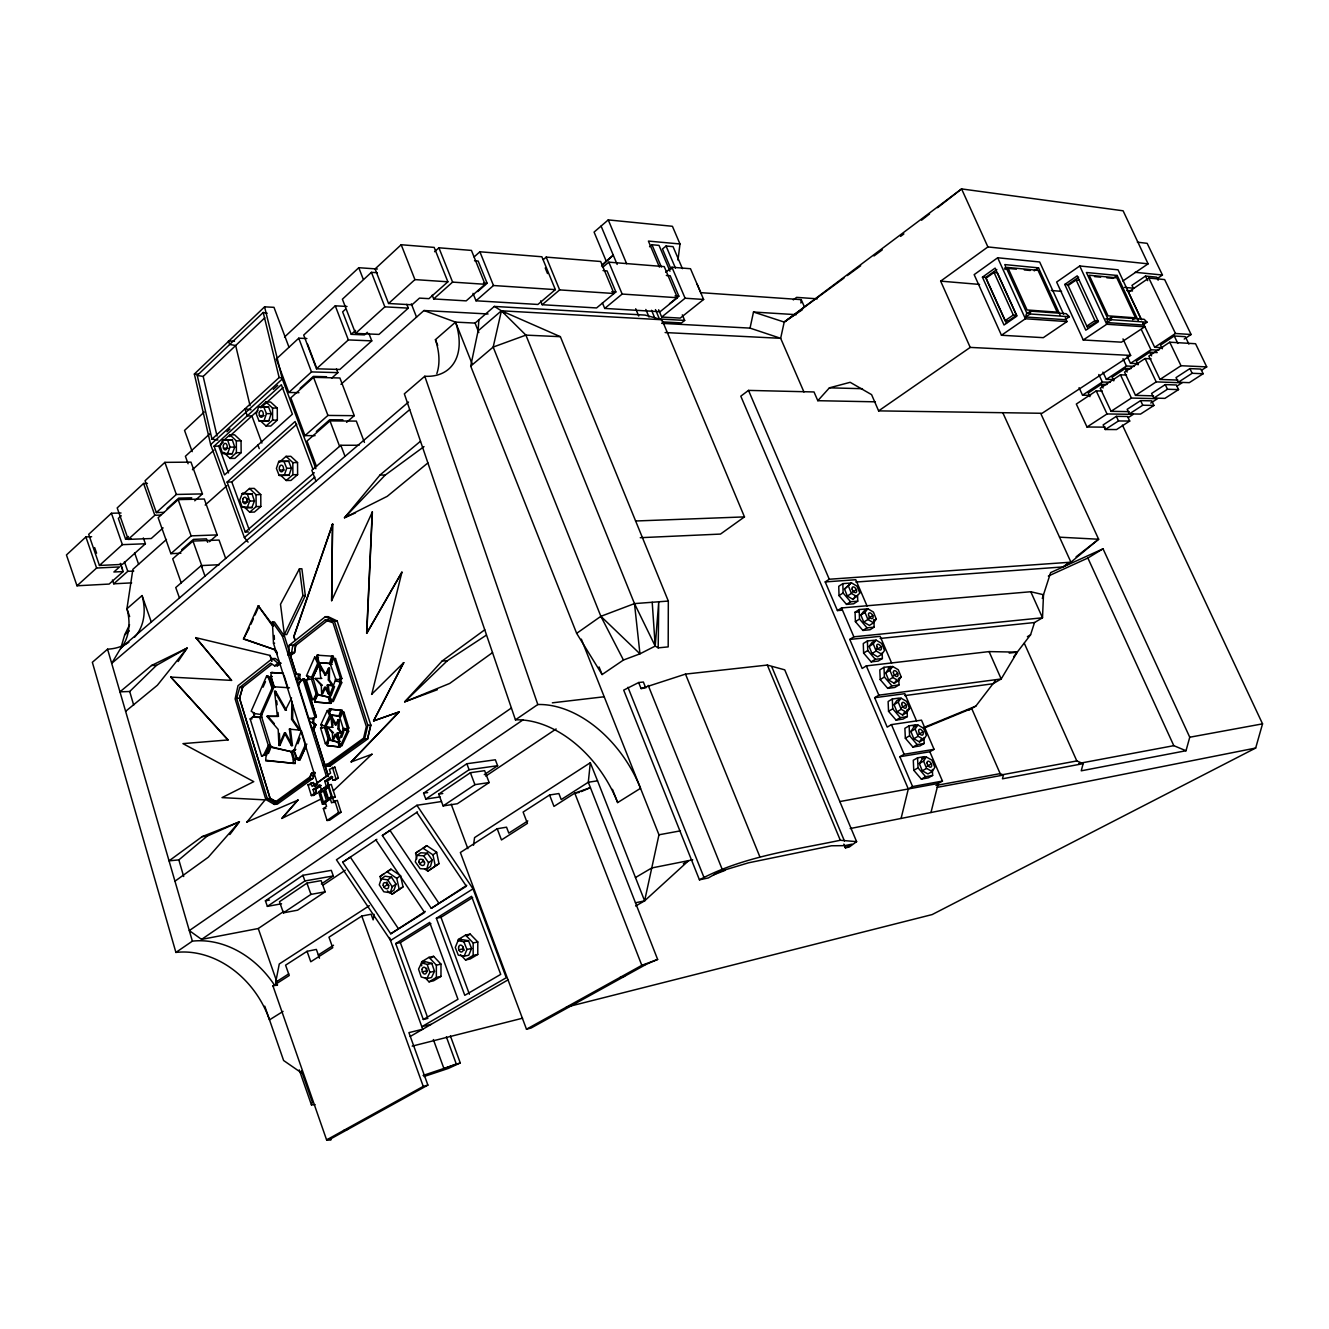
<?xml version="1.0" encoding="UTF-8"?>
<svg xmlns="http://www.w3.org/2000/svg" width="1329" height="1329" viewBox="0 0 1329 1329"><rect width="100%" height="100%" fill="white"/><g stroke="black" fill="none" stroke-linecap="round" stroke-linejoin="round"><path stroke-width="1.5" d="M425.33 977.928L429.001 981.832L433.619 980.785L440.979 976.4L440.979 964.123L433.603 956.315L428.985 957.329L421.658 961.781L421.658 965.851M460.532 954.72L465.549 959.987L473.157 955.451L473.174 942.959L465.582 935.068L458.023 939.669L461.113 939.005M465.549 959.987L470.167 958.973L477.776 954.438L477.792 941.962L470.2 934.088L465.582 935.068M658.187 647.854L658.752 601.771L655.214 646.077L639.963 653.835L623.451 660.031L602.103 674.551L576.653 633.352L470.699 366.123L478.091 330.855L501.415 310.803L560.373 336.686L668.321 601.057L668.188 646.891L658.187 647.854L655.214 646.077L634.481 603.599L525.902 335.124L501.415 310.803L494.338 306.434L475.068 323.097L455.548 322.116L423.968 310.521L340.955 384.314M332.433 685.747L328.363 679.966L328.496 668.254L329.526 668.221L329.393 679.933L333.479 685.714L327.233 685.166L328.363 693.888L329.393 693.854L328.263 685.133L327.233 685.166M331.652 600.675L332.549 524.091L331.652 600.675L372.386 511.881L366.787 633.318L401.923 572.168L366.638 633.318L372.236 511.881M292.862 705.084L292.613 719.271L300.254 730.219L299.208 730.285L291.583 719.321L291.882 701.064M341.138 733.409L337.981 728.774L338.164 719.637L339.211 719.587L339.028 728.724L342.184 733.359L337.068 732.777L337.898 739.638L338.928 739.572L338.114 732.728M308.112 678.886L308.212 676.826M328.878 696.994L330.09 701.313L331.32 700.383L329.874 696.263L328.28 697.027L329.509 701.33L330.987 701.263L330.888 703.34L314.807 701.994L316.983 694.768L318.478 694.718L317.498 693.871M318.578 662.722L331.037 663.553L318.578 662.722L317.016 657.24L317.116 655.18L318.611 655.147M329.393 703.406L329.509 701.33M329.542 663.586L331.752 656.277L333.247 656.244L334.277 659.45L335.506 658.503L341.918 678.571L339.194 679.551L341.918 678.571M335.705 681.013L335.788 679.451M336.453 680.996L330.389 664.434L332.782 659.483L335.506 658.503M336.602 680.98L335.107 681.029L329.276 696.28L331.851 701.562L333.346 701.496L341.719 682.741L340.689 679.518M253.806 713.291L253.606 717.145L260.866 717.311L261.032 714.421M254.337 717.112L254.553 713.274L251.181 711.214L266.581 676.145L268.059 676.112L270.119 678.205L273.541 688.057L261.913 714.387L261.763 717.278L270.402 745.37L271.963 746.981L292.347 752.031L295.835 749.456L293.526 750.137L296.251 757.962L298.36 760.171L299.856 760.072L306.268 745.918M295.188 763.494L265.734 760.62L265.95 756.766L269.887 747.097L271.963 746.981M289.456 687.807L273.774 686.777L270.917 676.461L271.133 672.574L272.611 672.54M293.094 763.627L293.327 759.723L291.068 751.566L294.124 750.104M328.462 776.302L313.744 729.455L315.937 724.654L313.627 722.478L314.009 718.524L308.793 718.507L298.327 685.133L301.151 680.531L299.025 678.405L297.181 681.495L298.643 674.501L300.138 674.451L299.773 678.388L301.882 680.514M295.038 763.51L295.403 759.59L297.729 757.879M338.729 742.263L337.716 742.097L340.041 747.014L327.1 745.569L328.861 739.987L330.356 739.904L326.17 726.199L324.675 726.282L329.609 715.534L327.316 710.467L320.771 724.787L325.273 726.249L325.206 727.461L320.571 727.976L325.372 743.725L327.831 742.961L325.372 743.725M347.866 728.741L348.647 731.282L341.985 745.652L340.49 745.735L338.496 741.549L343.164 729.837L346.869 730.402L346.969 728.79L343.231 728.624L339.576 716.746L340.922 716.68L330.323 715.019L329.243 709.071L342.201 710.367L342.982 712.892L343.945 712.194L348.846 728.043L346.371 728.824L348.846 728.043M328.18 711.364L330.639 710.616L330.722 709.005M338.546 747.114L338.646 745.503M338.928 716.049L340.706 710.434L342.201 710.367M343.762 729.804L343.829 728.591M344.51 729.771L344.576 728.558M478.091 330.855L478.889 319.791M800.905 303.029L801.237 299.64L700.765 292.662L697.193 284.306M473.506 845.244L474.569 837.602L590.309 762.73L588.298 782.249L657.639 959.438L646.426 964.223L531.118 1028.015L526.483 1029.211L460.366 852.504L497.212 828.748L506.548 827.186L508.791 833.117L527.812 820.94M291.25 655.031L288.26 655.097L289.29 645.18L325.339 616.689L328.329 616.673M677.989 260.102L679.983 243.971L672.424 226.295L608.25 219.9L594.08 232.093L606.19 261.115L601.788 265.219M1106.991 322.565L1111.293 319.691L1111.708 316.966L1144.119 319.292L1147.11 322.216L1142.84 325.024L1106.991 322.565L1107.406 319.84L1111.708 316.966M374.08 914.286L373.15 919.884L371.107 914.236L361.787 916.046L328.977 937.194L332.732 947.727L310.77 961.764L307.065 951.315L316.368 949.421L319.475 958.209M288.26 655.097L291.599 652.489L292.762 645.578L325.09 620.078L328.064 620.062L295.603 645.529L294.423 652.423L290.387 655.596L296.234 674.185L300.138 674.451M290.387 655.596L294.573 652.423L295.752 645.529L292.762 645.578M1025.722 317L1030.108 313.976L1030.656 311.119L1066.207 313.677L1069.38 316.734L1065.027 319.691L1025.722 317L1026.27 314.142L1030.656 311.119M276.797 985.42L275.684 982.231L279.273 963.974L369.346 905.697M661.692 323.346L750.038 328.113L753.493 312.033L796.304 314.674M635.661 906.029L644.615 900.846L658.968 834.795L581.338 639.133M1122.789 281.05L1148.09 263.84L1123.105 210.796L961.581 188.917L784.21 322.067L780.655 338.314L803.945 391.989M640.246 537.697L720.501 534.075L744.473 516.898L661.958 319.741L501.415 310.803L493.175 347.068L600.874 616.324L623.451 660.031M329.708 764.507L322.748 764.972L327.333 766.135L364.595 739.223L367.851 725.302L334.327 620.992L325.339 616.689M367.435 739.057L370.691 725.169M330.157 765.953L367.585 739.057L370.841 725.152L337.167 620.975L328.18 616.673M901.079 818.448L908.305 788.961L740.801 396.175L748.509 390.394L814.012 391.955L817.817 400.693L875.379 401.823M371.721 694.369L401.923 572.168M930.981 812.501L938.208 783.462L942.46 781.087L929.835 751.765L899.849 756.733L912.591 786.552L942.46 781.087M935.965 785.472L1000.172 773.611L1003.412 775.056L1002.448 778.811L1083.135 763.66L1081.241 770.82L1186.016 750.735L1189.754 737.23L1103.037 548.811L1050.641 572.6L1042.301 598.449M417.024 855.394L415.279 861.823L420.163 868.668L426.792 869.116L430.48 866.458L432.257 860.046L427.373 853.185L420.728 852.769L417.024 855.394L423.669 855.826L427.373 853.185M426.792 869.116L428.569 862.687L432.257 860.046M279.505 661.992L275.336 658.503L272.362 658.569L238.007 685.714L235.117 698.904L265.833 799.526L274.339 804.41L277.312 804.178L312.813 778.561L315.056 772.498L312.082 772.697L309.375 777.349L274.389 802.633L267.279 798.596L236.662 698.356L239.752 687.409L270.518 663.138L274.621 665.829L277.595 665.746L280.884 663.171L277.911 663.237L274.621 665.829M267.279 798.596L270.236 798.364L277.362 802.4L270.086 798.38L239.619 698.24L242.725 687.309L239.752 687.409M566.353 1007.133L932.161 914.568L1255.672 748.044L1262.55 723.856L1122.407 425.064M120.74 648.369L124.693 634.863L129.577 624.746M389.463 937.543L422.738 1029.227L408.917 1032.633L427.888 1085.112L331.22 1138.588L330.771 1140.083L326.602 1139.9L272.96 985.919L289.224 975.536L285.585 965.17L307.065 951.315M1013.628 656.875L1030.573 634.797L1034.527 622.537L1042.501 617.786L1043.498 594.727L1030.772 591.737L841.539 607.951L837.436 610.576L825.209 581.919L829.263 579.245L1070.941 562.184L1098.634 539.242L1040.79 413.568M381.207 878.884L379.263 884.848L383.782 891.759L390.261 892.739L394.032 890.031L396.009 884.084L391.474 877.157L384.995 876.193L381.207 878.884L387.703 879.848L391.474 877.157M390.261 892.739L392.238 886.775L396.009 884.084M258.623 406.956L256.281 414.017L258.989 420.861L263.74 420.911L268.823 420.728L271.182 413.684L268.458 406.807L258.623 406.956L268.458 406.807M258.989 420.861L264.072 420.695L266.431 413.635L263.707 406.757M288.675 461.296L278.774 461.412L276.399 468.439L279.14 475.4L289.041 475.267L291.45 468.24L288.675 461.296L283.941 461.329L286.699 468.29L284.29 475.333L289.041 475.267M315.106 1104.648L311.435 1104.897L312.365 1102.173L301.5 1070.975M332.699 524.108L293.942 636.558L295.171 640.428L293.792 636.558L332.549 524.091M331.037 695.914L334.576 686.578M294.34 749.539L301.334 730.601L304.972 742.296M297.929 743.775L300.022 738.093M274.339 804.41L309.823 778.777L312.082 772.697M341.619 737.412L343.796 731.681M222.707 439.733L220.182 446.378L222.574 453.388L227.475 453.77L232.226 453.737L234.768 447.109L232.376 440.082L222.707 439.733L232.376 440.082M227.475 453.77L230.017 447.109L227.641 440.098M242.31 493.474L239.735 500.086L242.144 507.18L247.144 507.678L251.862 507.562L254.454 500.95L252.028 493.856L242.31 493.474L252.028 493.856M247.144 507.678L249.719 501.066L247.294 493.956M316.202 698.19L317.581 694.751L316.751 693.888L314.392 698.772L314.907 699.934M268.441 753.477L270.418 748.642M458.023 940.699L455.266 947.427L458.322 955.169L464.153 956.216L468.788 955.202L471.579 948.474L468.506 940.716L462.658 939.703L458.023 940.699L463.854 941.713L468.506 940.716M464.153 956.216L466.928 949.487L463.854 941.713M327.798 743.924L328.811 739.273L327.2 743.958M329.393 693.854L325.638 687.11L322.748 693.838L321.701 693.871L324.592 687.159L328.363 693.888M312.581 699.702L315.289 698.738L312.581 699.702L306.318 679.833L312.033 678.969L312.099 677.425L306.517 675.73L314.691 657.058L317.299 658.137L318.511 657.207L317.016 657.24M292.463 745.552L285.469 732.777L279.954 745.403L278.924 745.453L284.423 732.827L291.433 745.619L292.463 745.552L290.436 729.056L289.39 729.106L291.433 745.619M263.042 687.176L265.484 681.644M317.664 663.42L311.501 677.441L312.996 677.391L319.159 663.387L317.664 663.42L314.691 657.058M277.229 652.489L275.219 649.815L243.489 639.05L258.208 605.775L273.492 625.992M253.224 713.324L260.434 714.454L272.046 688.106L268.641 678.239L266.581 676.145M243.489 639.05L249.287 627.952M250.932 624.265L253.374 618.716M255.018 615.011L259.105 605.775M331.851 701.562L340.224 682.79L341.719 682.741M338.928 739.572L336.038 734.206L333.712 739.356L332.665 739.406L334.991 734.256L337.898 739.638M298.36 760.171L305.587 744.24L306.933 744.157M313.744 729.455L312.265 729.538L314.441 724.72L315.937 724.654L313.594 729.455L328.313 776.302L326.452 776.435L317.199 783.08L273.492 643.236L272.379 621.939L274.389 621.906L284.423 636.093L296.384 674.185L294.905 674.235L297.181 681.495M306.119 745.934L299.706 760.072L297.58 757.879L295.254 759.607M326.02 726.215L331.818 714.952L330.323 715.019M312.797 775.854L314.907 772.498L312.946 775.854M340.49 745.735L347.151 731.365L348.647 731.282M421.526 962.877L418.552 969.14L421.227 976.981L426.891 978.559L431.526 977.513L434.517 971.25L431.825 963.409L426.16 961.864L421.526 962.877L427.19 964.422L431.825 963.409M284.373 634.597L302.929 595.625L299.49 568.746L301.882 568.779L305.321 595.625L286.748 634.564L284.373 634.597L280.502 604.28L299.49 568.746M426.891 978.559L429.882 972.28L427.19 964.422M313.794 698.788L316.152 693.921L311.435 678.986L312.913 678.936M332.582 661.128L330.987 664.417L330.14 663.57L332.25 658.337L333.38 659.466M261.63 756.284L263.89 754.59L268.325 745.486L259.687 717.378L252.41 717.195L250.168 718.923L261.63 756.284L265.817 754.473M298.327 685.133L300.553 680.548L304.391 678.704L316.368 716.746L313.86 718.54M265.069 754.523L269.521 745.419L271.066 747.031M269.521 747.18L265.966 754.473L263.89 754.59M320.804 678.438L319.226 665.148L320.272 665.131L326.103 675.149L325.057 675.182L328.496 668.254M326.951 673.421L329.526 668.221M277.994 712.477L278.425 716.314L277.379 716.364L274.571 691.362L275.618 691.329L286.449 710.201L285.403 710.251L291.566 697.924M326.336 743.044L328.213 739.306L324.608 727.478L326.103 727.412L330.207 739.921L338.878 742.246M339.576 716.746L341.487 712.959L343.945 712.194M373.582 720.883L403.684 662.673L373.582 720.883L399.232 711.895L351.155 761.932L399.082 711.895M332.665 739.406L332.383 732.761L327.682 727.146L333.114 727.279L332.067 727.328L330.921 716.912L331.968 716.863L336.47 724.87L335.423 724.92L338.164 719.637M337.383 723.109L339.211 719.587M1030.772 591.737L1042.501 617.786L853.882 636.824L849.763 639.432L862.156 668.47L866.325 665.895L989.092 651.592L1017.266 652.14L1001.186 678.969L992.996 683.754L904.767 695.615M932.21 771.518L934.852 767.365L931.878 760.105L926.263 756.965L921.994 759.407L919.319 763.544L922.293 770.82L927.924 773.943L932.21 771.518L926.579 768.395L923.589 761.102L926.263 756.965M923.755 739.456L926.396 735.386L923.439 728.159L917.824 724.969L913.571 727.461L910.88 731.498L913.837 738.741L919.485 741.914L923.755 739.456L918.106 736.266L915.149 729.006L917.824 724.969M919.485 741.914L921.246 739.206M178.103 661.51L187.123 648.054L151.572 665.48L119.959 691.844L129.71 691.495L156.473 665.364L187.123 648.054L157.403 685.216L125.624 711.331M902.624 715.002L906.843 712.51L909.518 708.523L906.594 701.363L900.962 698.14L896.759 700.665L894.052 704.619L896.975 711.812L902.624 715.002L904.418 712.361M894.052 704.619L898.254 702.094L900.962 698.14M898.47 680.747L901.178 676.86L898.254 669.733L892.639 666.46L888.453 669.019L885.712 672.889L888.636 680.049L894.284 683.289L898.47 680.747L892.839 677.491L889.915 670.331L892.639 666.46M894.284 683.289L896.078 680.697M881.791 654.267L884.533 650.462L881.642 643.386L876.01 640.096L871.874 642.671L869.116 646.459L871.99 653.552L877.638 656.825L881.791 654.267L876.16 650.977L873.253 643.884L876.01 640.096M873.535 622.819L876.276 619.098L873.402 612.054L867.771 608.715L863.651 611.34L860.876 615.045L863.75 622.105L869.399 625.427L873.535 622.819L867.887 619.48L864.996 612.42L867.771 608.715M229.867 834.529L239.403 821.82L202.158 836.622L169.049 860.843L178.85 859.896L207.075 836.19L239.403 821.82L208.254 857.255L174.963 881.21M852.985 599.412L859.863 593.133L857.006 586.155L851.374 582.783L844.496 589.063L847.337 596.057L852.985 599.412L855.776 595.774M968.957 710.085L975.818 706.114L995.421 680.581M844.496 589.063L851.374 582.783M246.928 822.053L265.135 799.875L222.026 797.616L253.756 781.651L182.953 743.625L228.04 739.954L170.86 677.092L228.04 739.954M420.496 441.228L380.094 474.918L344.46 517.778L355.491 512.878M324.907 790.074L328.911 786.27L324.907 790.074L327.748 799.161L332.15 796.569M281.881 818.431L297.862 800.108L281.881 818.431L321.668 798.679M817.817 400.693L829.412 387.835L850.161 382.303L871.591 394.647L878.619 410.877L1042.102 413.286L1130.647 355.408L1122.988 338.895M484.753 629.796L442.192 660.945L404.68 701.845L437.391 689.701M424.017 446.61L385.094 475.167L344.46 517.778L387.237 496.332L427.888 462.924M371.572 694.386L403.684 662.673M486.248 635.229L447.192 660.829L404.68 701.845L449.7 683.438L492.527 652.605M248.091 542.166L244.386 537.531L210.646 444.6L194.35 374.047L264.587 306.849L273.973 307.331L288.974 347.185M217.956 440.015L211.975 439.135L197.24 375.442L263.208 312.481L267.195 313.262M197.24 375.442L203.187 376.439L264.82 317.797M333.38 790.755L371.904 754.224M204.234 412.04L184.548 430.43L192.19 451.627M284.539 337.034L358.78 267.71L377.419 269.006M601.555 266.066L613.25 255.151L606.19 261.115M194.732 500.817L202.44 493.906L190.994 462.143L164.879 462.359L145.077 480.733L156.34 512.579L164.364 512.363M306.883 338.53L298.759 338.197L276.299 359.029L288.808 392.47L298.942 392.67M91.618 536.733L85.887 536.949L66.45 554.957L76.999 585.79L109.144 584.062L123.165 571.553L120.507 563.895M121.022 512.994L111.437 513.26L88.694 534.341L99.442 565.456L122.384 564.393L145.393 543.76L143.349 537.913M147.436 483.391L143.582 483.457L117.201 507.911L128.215 539.391L151.24 538.527L163.102 527.895M347.002 306.451L335.273 305.82L303.71 335.074L316.485 368.797L339.875 369.462L371.771 340.872L368.864 333.363M377.286 272.727L371.422 272.329L342.4 299.208L355.557 333.396L378.981 334.41L408.302 308.129L406.807 304.341M401.192 244.735L375.094 268.923L388.566 303.494L412.007 304.806L419.482 298.111L428.968 298.66L447.873 281.798L434.184 247.41L401.192 244.735L414.93 279.605L447.873 281.798M209.783 433.819L185.412 456.279L188.087 463.755M121.238 515.768L118.347 518.426L125.574 539.109L131.139 538.909M345.49 309.242L342.633 311.866L351.271 334.327L364.478 334.891L367.352 332.3M211.975 439.135L279.14 377.519L283.143 378.2M210.646 444.6L282.296 378.981L264.587 306.849M226.977 431.759L229.983 429.018M273.276 389.414L277.728 385.344M214.069 446.162L281.366 384.712L292.38 414.183L224.535 474.935L214.069 446.162L218.77 446.145L223.289 442.042M635.478 902.79L644.615 900.846L688.688 860.611L683.322 863.75M223.554 440.563L229.867 434.799L234.602 434.799L241.047 440.846L241.147 452.674L234.784 458.389L230.067 458.422L223.654 452.342M260.434 406.923L265.883 401.956L270.618 402.022L277.279 408.086L277.346 420.13L270.784 426.044L266.049 426.011L260.75 421.127M192.439 469.735L213.903 450.166M229.319 436.543L257.843 410.545M260.816 407.837L283.11 387.52M434.583 251.713L438.902 247.792L471.446 250.417L485.068 284.29L466.18 300.869L433.686 298.942L432.191 295.154M125.574 539.109L128.481 536.484M351.271 334.327L355.574 330.406M156.34 512.579L176.342 494.454L202.44 493.906M288.808 392.47L311.484 371.921L337.865 372.618L336.453 368.914M76.999 585.79L96.602 568.031L119.544 566.935L113.879 572.002L123.165 571.553M99.442 565.456L122.384 544.657L145.393 543.76M128.215 539.391L154.828 515.27L160.61 515.104M316.485 368.797L348.348 339.925L371.771 340.872M355.557 333.396L384.845 306.849L408.302 308.129M388.566 303.494L414.93 279.605M167.055 508.658L178.701 498.126L191.758 497.827M300.155 388.35L313.362 376.406L326.535 376.738M209.401 541.684L217.192 534.906L204.284 499.023L178.169 499.621L158.151 517.695L170.893 553.661L180.91 553.229M346.587 422.34L354.262 415.678L339.908 377.984L313.544 377.336L290.818 397.853L304.972 435.63L315.073 435.646M230.067 458.422L236.412 452.691L241.147 452.674M266.049 426.011L272.611 420.097L277.346 420.13M331.801 378.051L337.865 372.618M474.121 256.929L479.885 251.779L541.883 256.763L555.356 289.622L537.896 304.457L475.998 300.786L473.008 293.344M248.407 531.932L245.267 532.032L227.109 482.062L295.104 421.492L312.847 468.938M112.433 580.009L113.746 583.813L127.783 571.32L133.764 571.038M433.686 298.942L452.591 282.113L485.068 284.29M166.457 539.474L132.883 569.327L126.936 608.748A61.583 46.15 43.8 0 1 120.69 648.652M205.164 505.053L226.827 485.783M227.109 482.062L231.811 481.978L296.732 424.267M170.893 553.661L191.11 535.869L217.192 534.906M304.972 435.63L327.931 415.429L354.262 415.678M243.074 494.122L249.503 488.474L254.221 488.391L260.766 494.604L260.849 506.482L254.387 512.064L249.669 512.197L244.47 507.196M279.439 462.176L286.067 456.345L290.802 456.312L297.546 462.558L297.613 474.652L290.951 480.433L286.217 480.5L280.851 475.483M181.641 549.708L193.436 539.358L206.46 538.86L207.689 542.298M316.352 431.476L329.725 419.731L342.882 419.831M225.697 558.512L219.052 540.056L192.971 541.069L172.72 558.828L181.226 582.883M364.445 442.424L356.322 421.094L329.991 420.894L306.999 441.062L316.501 466.479M477.692 291.566L487.128 283.293L478.174 261.065L474.519 260.783M475.998 300.786L493.474 285.519L555.356 289.622M151.373 622.271L142.053 595.575L126.936 608.748L129.661 616.573M436.826 373.615A71.135 44.256 47.9 0 0 435.43 339.659L455.548 322.116L472.327 364.395M249.669 512.197L256.132 506.598L260.849 506.482M286.217 480.5L292.895 474.719L297.613 474.652M543.312 259.62L546.186 257.112L600.675 261.497L614.015 293.51L559.642 289.905L542.182 304.723L540.621 300.886M219.318 564.709L201.227 565.589L175.744 587.551L179.465 597.95M359.063 445.248L340.805 445.281L311.833 470.267L315.97 481.198M128.863 642.239A62.048 46.116 44.1 0 1 107.566 649.183L92.349 662.291L175.91 952.428A89.259 73.261 58.5 0 1 269.505 1019.858L283.06 1011.402M424.782 376.257L404.348 393.833L515.436 719.836A104.144 71.434 57.7 0 1 617.653 802.583L640.528 788.313A105.124 71.168 57.7 0 0 537.813 704.52L424.782 376.257A71.749 44.04 48.1 0 0 455.548 322.116M124.693 634.863L129.278 630.91M245.267 532.032L314.259 472.725M244.386 537.531L314.857 477.094M408.535 402.039L120.756 648.153L111.702 663.37L409.714 409.581M470.699 366.123L493.175 347.068L525.902 335.124L560.373 336.686M602.552 267.445L608.832 262.162L664.234 266.614L677.425 297.729L660.081 311.717L604.728 308.428L602.402 302.829M649.549 246.745L651.941 244.735L659.018 245.383L669.982 271.216M682.425 268.657L673.055 246.646L666.062 246.015L662.473 248.988L671.062 269.206M603.017 270.601L607.087 270.917L615.859 291.948L596.588 307.946L542.182 304.723M604.728 308.428L622.155 294.058L677.425 297.729M665.746 272.312L671.926 267.229L690.499 268.724L703.622 299.457L680.249 318.096L661.692 317.05L658.636 309.807M669.5 303.71L678.853 296.168L670.181 275.734L666.344 275.452M661.692 317.05L685.099 298.228L703.622 299.457M682.309 314.84L684.668 320.405L681.528 322.914L662.108 321.851M271.864 664.35L242.576 687.309L239.469 698.257L270.086 798.38M277.445 665.746L280.735 663.171M271.515 676.444L269.239 678.222L272.644 688.09L274.355 686.761L270.917 676.461M272.262 676.428L269.97 678.205L267.91 676.112M921.562 220.199L929.552 213.936M937.56 207.689L961.581 188.917L987.896 246.928L1148.09 263.84M855.826 582.052L1063.183 566.918L1068.018 563.147M1076.075 556.851L1098.634 539.242L1059.545 537.182M320.056 662.689L312.847 677.391L317.648 693.854L316.152 693.921M793.313 299.905L796.603 297.364L817.252 298.826M316.983 694.768L328.28 697.027M312.514 718.59L316.368 716.746M291.068 751.566L269.887 747.097M753.493 312.033L784.21 322.067L844.048 278.01M847.37 275.552L860.677 265.767M873.967 255.965L882.273 249.852M900.564 236.396L903.886 233.937M294.805 752.064L296.849 757.929L294.506 759.64L292.247 751.483M844.762 845.643L845.41 847.819L852.039 844.148L844.762 845.643L831.472 845.776L748.41 862.837L719.521 871.542L708.324 877.954L699.436 879.815L623.7 690.133L638.651 682.541L641.06 688.555L685.498 674.102L767.331 665.065L784.741 669.849L856.607 841.656L849.281 847.022L845.41 847.819L843.865 844.114M329.742 710.65L328.778 711.347L329.725 714.122M1130.647 355.408L970.22 347.401L940.65 281.133L987.896 246.928M417.472 811.903L382.37 835.509L431.277 908.322L466.761 885.297M424.549 868.933L427.838 871.126L439.002 863.651L436.643 852.221L426.759 845.643L415.595 853.135L416.791 858.85M427.838 871.126L439.002 863.651M376.855 839.297L342.683 862.272L390.743 933.789L425.28 911.378M313.877 795.373L311.351 795.573L307.996 784.808L313.445 782.532L314.608 786.236L317.664 784.044M334.925 767.066L329.409 769.375L330.589 773.129L312.066 786.419L310.92 782.698M387.387 890.912L392.171 894.168L395.926 891.477M392.171 894.168L403.036 886.858L400.544 875.695L390.925 869.166L380.077 876.492L380.925 880.213M1063.582 314.126L1039.66 261.979L997.68 257.76L974.157 274.638L1001.468 335.257L1043.298 337.666L1066.988 321.585L1065.293 317.847M317.531 784.044L314.458 786.253L313.295 782.532M311.351 795.573L314.275 793.479L313.046 789.559L319.807 784.725L321.468 790.024L326.419 786.502L324.758 781.186L331.585 776.286L332.831 780.239L335.357 780.057M320.837 785.505L315.438 789.376L316.651 793.297M313.046 789.559L315.588 789.376L320.987 785.505M324.758 781.186L327.283 781.003L332.748 777.083L327.133 781.003L328.811 786.319M982.43 277.163L995.122 268.109L1016.868 316.119L1004.026 325.007L982.43 277.163L985.753 277.445L996.833 269.538M994.042 272.445L985.935 278.226L1005.106 320.688L1008.395 320.904L1016.585 315.222L997.331 272.744L994.042 272.445L1013.313 315.006L1016.585 315.222M332.831 780.239L338.347 777.93L334.775 767.082M313.727 795.39L316.8 793.297L315.588 789.376M335.207 780.057L338.347 777.93M419.698 863.7L423.386 861.059M435.347 866.309L432.972 854.846L436.643 852.221M1004.89 269.505L1007.764 267.461L1038.049 270.335L1057.186 312.149L1027.084 309.973L1007.764 267.461M383.931 886.991L387.719 884.3M399.281 889.566L396.773 878.369L400.544 875.695M337.716 742.097L328.861 739.987M322.797 802.666L326.353 800.158L323.512 791.054L319.591 792.383L322.797 802.666L325.987 800.922M327.748 799.161L331.32 796.636L328.097 786.336M331.436 784.542L328.446 784.758L318.561 791.818L322.432 804.228L332.366 797.217L335.34 796.985L331.286 784.559M330.323 798.945L325.356 802.45L326.569 806.354L323.362 808.613L327.067 820.475L329.592 820.259L341.055 812.268L337.317 800.374L331.552 802.849L330.323 798.945L335.34 796.985M390.925 869.166L387.154 871.824L396.773 878.369M415.595 853.135L419.299 850.527M426.759 845.643L423.071 848.251L432.972 854.846M339.991 745.419L341.985 745.652M1034.244 270.867L1038.53 267.86L1060.093 314.94M576.653 633.352L600.874 616.324L634.481 603.599L668.321 601.057M380.077 876.492L383.865 873.817M327.067 820.475L338.53 812.484L341.055 812.268M1141.246 319.475L1118.054 269.82L1079.746 265.983L1056.638 282.047L1083.251 339.975L1121.443 342.168L1144.684 326.818L1142.957 323.146M1005.106 320.688L1013.313 315.006M878.619 410.877L970.22 347.401M1064.762 284.456L1077.204 275.851L1098.402 321.718L1085.793 330.19L1064.762 284.456L1067.768 284.722L1078.65 277.196M1068.184 285.486L1076.141 279.987L1079.148 280.253M511.399 707.992L189.316 930.599L201.576 939.387L258.258 928.522L283.841 911.378M1001.468 335.257L1025.373 318.761L1066.988 321.585M1158.14 280.203L1156.679 277.163L1145.498 276.067L1131.976 285.386L1133.421 288.426M1184.222 339.061L1191.116 334.509L1164.636 279.572L1148.837 278.043L1128.371 292.114L1141.528 319.691M1157.343 278.509L1162.443 275.02L1147.16 243.34L1137.342 242.177M175.91 952.428L192.373 941.148A89.973 73.261 58.5 0 1 274.339 984.922M515.436 719.836L537.813 704.52M1138.205 320.488L1117.191 275.468L1112.988 278.342L1106.824 277.761M201.576 939.387L523.028 719.869M784.21 322.067L802.533 309.591M281.549 903.77L267.378 906.378L265.418 900.813L302.896 875.296L331.303 870.362L333.313 875.944L321.352 883.968M440.049 796.918L425.795 799.061L423.602 793.164L466.844 763.743L495.352 759.789L497.611 765.703L484.288 774.641M267.378 906.378L304.906 880.944L333.313 875.944M425.795 799.061L469.104 769.724L497.611 765.703M416.907 805.291L336.436 859.78L390.626 940.417L473.024 888.852L416.907 805.291L441.494 801.52M306.949 883.137L279.489 901.71L283.409 912.84L297.58 910.182L325.156 891.809L321.153 880.629L306.949 883.137L310.953 894.4L283.409 912.84M438.703 794.111L470.383 772.714L484.636 770.67L489.155 782.548L457.375 803.729L443.122 805.922L438.703 794.111L442.773 793.513M1094.913 320.638L1086.873 326.054L1089.863 326.253L1097.904 320.854L1094.913 320.638L1076.141 279.987M1083.251 339.975L1106.725 324.259L1144.684 326.818M323.097 885.081L345.274 870.229M485.749 776.119L556.137 728.973M443.122 805.922L474.918 784.658L489.155 782.548M1132.64 319.708L1135.481 317.83L1116.825 277.861L1089.199 275.219L1108.021 315.837L1135.481 317.83M382.37 835.509L389.995 830.426L438.703 902.939M342.683 862.272L350.341 857.172L398.202 928.406M1079.065 387.686L1082.537 395.162L1102.339 382.021L1110.313 382.287M1102.92 372.103L1106.343 379.38L1126.46 366.023L1134.385 366.372M1127.042 356.022L1130.514 363.332L1150.964 349.76L1158.838 350.192M1143.289 323.379L1154.685 347.284L1175.467 333.496L1191.116 334.509M1106.974 384.513L1101.342 384.33L1088.235 393.019L1089.93 396.657M1130.996 368.631L1125.381 368.399L1112.074 377.22L1113.785 380.875M1157.243 352.584L1149.818 352.185L1136.295 361.156L1138.039 364.844M1188.874 344.078L1185.318 336.686L1174.255 335.988L1160.516 345.091L1162.277 348.796M1102.306 391.042L1096.226 390.876L1076.324 404.049L1087.006 427.008L1105.263 427.141M1126.51 375.06L1120.463 374.828L1100.246 388.218L1111.061 411.325L1129.218 411.625M1151.097 358.813L1145.1 358.514L1124.533 372.12L1135.514 395.377L1153.555 395.859M1201.499 370.259L1206.715 366.887L1195.552 343.729L1169.736 342.201L1148.854 356.039L1159.984 379.429L1177.893 380.077M849.979 583.099L842.819 583.63L838.749 586.288L839.031 595.608L846.507 604.396L853.667 603.798L857.753 601.173L857.554 595.575M1087.006 427.008L1107.024 413.95L1133.272 414.349L1128.288 417.555M1111.061 411.325L1131.411 398.052L1157.493 398.7L1150.748 403.052M1135.514 395.377L1156.213 381.888L1182.096 382.785L1176.962 386.108M1159.984 379.429L1180.999 365.724L1206.715 366.887M839.031 595.608L843.101 592.967L842.819 583.63M1116.343 416.342L1103.136 424.915L1105.263 429.5L1116.526 429.566L1129.716 421.06L1127.573 416.492L1116.343 416.342L1118.503 420.944L1129.716 421.06M1140.598 400.61L1127.175 409.315L1129.334 413.917L1140.531 414.083L1153.937 405.445L1151.761 400.86L1140.598 400.61L1142.774 405.229L1153.937 405.445M1165.251 384.596L1151.612 393.467L1153.805 398.085L1164.918 398.368L1178.541 389.596L1176.331 384.978L1165.251 384.596L1167.46 389.247L1178.541 389.596M1189.904 368.598L1176.032 377.602L1178.275 382.27L1189.305 382.652L1203.144 373.731L1200.901 369.08L1189.904 368.598L1192.146 373.283L1203.144 373.731M852.254 592.252L856.341 589.611M397.122 890.712L403.036 886.858M847.337 596.057L851.424 593.415L857.089 596.771M1105.263 429.5L1118.503 420.944M1129.334 413.917L1142.774 405.229M1153.805 398.085L1167.46 389.247M1178.275 382.27L1192.146 373.283M644.615 900.846L597.535 780.821L588.298 782.249L561.22 799.576L558.878 793.546L549.575 795.008L523.111 812.069L527.43 823.365L501.465 839.961L497.212 828.748M846.507 604.396L850.593 601.771L857.753 601.173M275.684 982.231L288.675 973.908M318.329 954.953L333.529 945.235M873.851 619.596L874.15 627.155L870.03 629.747L862.903 630.444L855.394 621.64L855.062 612.187L859.182 609.562L866.309 608.948M860.876 615.045L864.996 612.42M855.394 621.64L859.514 619.032L859.182 609.562M872.771 615.576L868.634 618.184A3.256 1.827 57.5 0 1 868.9 618.949M863.75 622.105L867.887 619.48M873.535 620.826L876.276 619.098M862.903 630.444L867.023 627.836L874.15 627.155M390.743 933.789L424.615 912.491L375.858 839.895M431.277 908.322L466.379 886.244L416.741 812.335M874.515 640.213L867.405 640.943L863.269 643.535L863.617 653.087L871.126 661.875L878.236 661.061L882.39 658.503L882.14 652.788M869.116 646.459L873.253 643.884M395.71 943.557L429.682 922.392L457.973 999.275L423.303 1019.493L395.71 943.557L400.345 942.593L430.912 923.572M436.361 918.239L471.562 896.311L500.717 974.373L464.785 995.321L436.361 918.239L440.979 917.309L472.675 897.59M863.617 653.087L867.754 650.512L867.405 640.943M881.011 646.941L876.858 649.516A3.256 1.844 58 0 0 876.476 648.768M871.99 653.552L876.16 650.977M871.126 661.875L875.279 659.317L882.39 658.503M888.304 668.188L891.078 666.477L883.984 667.324L879.815 669.882L880.213 679.568L887.739 688.372L894.832 687.458L899.019 684.933L898.753 679.136M885.712 672.889L889.915 670.331M1063.183 566.918L1070.941 562.184L1002.996 413.169M880.213 679.568L884.4 677.009L883.984 667.324M893.453 675.896L897.656 673.338M1048.332 576.055L1087.87 558.03L1103.037 548.811M431.161 957.81L433.603 956.315M466.429 936.397L470.2 934.088M888.636 680.049L892.839 677.491M898.387 678.554L901.178 676.86M326.718 764.175L325.588 764.773L330.306 765.936L327.333 766.135M887.739 688.372L891.942 685.83L899.019 684.933M929.835 751.765L934.071 749.323L921.495 720.152L891.427 724.621L887.207 727.129L874.648 697.708L878.834 695.167L1001.186 678.969L989.092 651.592M899.384 698.041L892.307 699.004L888.121 701.513L888.536 711.314L896.078 720.102L903.139 719.072L907.342 716.597L907.059 710.733M429.001 981.832L436.361 977.446L440.979 976.4M888.536 711.314L892.739 708.806L892.307 699.004M901.776 707.526L905.996 705.034M896.975 711.812L901.195 709.304L906.843 712.51M1027.4 636.691L1030.573 634.797M906.71 710.201L909.518 708.523M896.078 720.102L900.281 717.627L907.342 716.597M635.478 877.555L651.758 867.953L692.725 859.813M913.339 726.431L916.163 724.77L909.119 725.833L904.883 728.325L905.348 738.243L912.923 747.064L919.95 745.918L924.203 743.459L923.888 737.529M910.88 731.498L915.149 729.006M905.348 738.243L909.601 735.768L909.119 725.833M918.605 734.356L922.874 731.88M913.837 738.741L918.106 736.266M410.196 1036.487L508.293 979.722M912.923 747.064L917.176 744.605L924.203 743.459M899.849 756.733L904.119 754.274L934.071 749.323M699.436 879.815C742.944 856.574 792.665 850.228 840.31 840.26L856.607 841.656M921.728 758.278L924.569 756.65L917.542 757.829L913.289 760.271L913.771 770.305L921.346 779.11L928.373 777.847L932.642 775.438L932.31 769.425M919.319 763.544L923.589 761.102M913.771 770.305L918.057 767.863L917.542 757.829M927.027 766.301L931.313 763.876M922.293 770.82L926.579 768.395M921.346 779.11L925.632 776.701L932.642 775.438M908.305 788.961L912.591 786.552M427.888 1085.112L423.253 1086.374L326.602 1139.9L331.22 1138.588M526.483 1029.211L641.824 965.336L657.639 959.438M450.398 1035.922L460.266 1062.934L448.355 1068.433L424.001 1076.54M581.271 791.602L590.408 787.615L574.776 793.131L553.977 806.404L549.575 795.008M246.779 822.07L298.012 800.091M923.107 727.777L975.818 706.114M924.585 727.893L971.698 708.507L1000.172 773.611M713.906 874.748L725.036 870.395M351.155 761.932L372.054 754.207M373.731 720.866L399.232 711.895M319.591 792.383L324.326 791.004L326.037 796.453M423.054 1075.477L460.266 1062.934M343.563 1130.497L348.181 1129.218M412.173 1046.139L522.546 1018.213M431.111 1024.377L421.924 1026.636L506.266 977.729L473.024 888.852M620.045 977.396L624.663 976.25M646.426 964.223L641.824 965.336L574.776 793.131L579.444 792.383M423.303 1019.493L427.905 1018.363M429.882 972.28L434.517 971.25M428.985 957.329L436.361 965.153L440.979 964.123M422.323 971.848L426.958 970.818M473.157 955.451L477.776 954.438M421.658 961.781L424.748 961.1M458.837 949.803L463.472 948.806M466.928 949.487L471.579 948.474M272.96 985.919L277.595 984.922M473.174 942.959L477.792 941.962M850.195 828.548L1255.672 748.044M1078.766 763.461L1173.806 745.669L1186.016 750.735M1000.039 775.172L1076.822 760.936L1083.135 763.66M937.227 787.349L1003.412 775.056M658.968 834.795L680.448 830.841M839.762 801.57L938.208 783.462M1189.754 737.23L1262.55 723.856M310.953 894.4L325.156 891.809M265.418 900.813L269.471 900.065M423.602 793.164L427.672 792.566M874.648 697.708L904.816 693.672L916.512 720.816M1009.193 653.087L1017.266 652.14M552.366 702.825L604.213 696.761M641.06 688.555L644.2 688.189M638.651 682.541L643.369 682.026L645.778 688.007M880.147 638.468L1034.527 622.537M849.763 639.432L880.13 636.325L891.609 663.005M855.062 612.187L858.65 611.872M202.158 836.622L207.075 836.19M837.436 610.576L841.506 610.227M323.362 808.613L325.887 808.397M322.432 804.228L325.422 803.995M314.275 793.479L316.8 793.297M825.209 581.919L855.76 579.726L867.089 606.057M307.996 784.808L310.371 784.642M309.823 778.777L312.813 778.561M311.169 773.478L314.142 773.279M322.748 764.972L325.738 764.773M265.734 760.62L267.81 760.487M293.327 759.723L295.403 759.59M293.526 750.137L295.021 750.054M338.829 741.316L340.174 741.233M268.325 745.486L270.402 745.37M338.496 741.549L339.842 741.466M327.1 745.569L340.041 747.014M339.609 744.805L341.104 744.722M328.213 739.306L329.708 739.223M364.595 739.223L367.585 739.057M113.746 583.813L131.654 582.866M332.383 732.761L333.429 732.711L327.682 727.146M204.982 576.088L201.227 565.589M337.981 728.774L339.028 728.724M343.231 728.624L344.726 728.541L344.66 729.754L343.164 729.837M347.766 730.352L346.271 730.435L347.151 731.365M320.771 724.787L322.249 724.704M321.618 725.7L321.535 727.295M367.851 725.302L370.841 725.152M320.571 727.976L322.067 727.91M312.265 729.538L308.793 718.507M329.609 715.534L331.104 715.467M291.583 719.321L292.613 719.271M260.434 714.454L261.913 714.387M340.606 712.045L342.101 711.979M278.924 745.453L278.176 729.438L266.93 716.331L278.425 716.314M341.487 712.959L342.982 712.892M252.41 717.195L254.487 717.095M259.687 717.378L261.763 717.278M250.168 718.923L252.095 718.839M327.316 710.467L329.675 711.297M329.143 710.683L330.639 710.616M314.807 701.994L330.888 703.34M236.662 698.356L239.619 698.24M327.864 697.343L329.193 697.293M635.528 521.001L744.473 516.898M272.046 688.106L275.253 686.728L273.774 686.777M340.573 681.594L339.094 681.644L340.224 682.79M321.253 685.365L322.299 685.332L315.206 678.438L321.253 685.365L321.701 693.871M231.562 680.398L195.845 637.638L231.562 680.398L170.86 677.092M298.427 678.421L302.032 680.498L300.553 680.548M307.514 678.903L309.009 678.853L306.318 679.833M328.363 679.966L329.393 679.933M306.517 675.73L309.109 676.81L307.614 676.843M268.641 678.239L270.119 678.205M242.144 507.18L251.862 507.562M442.192 660.945L447.192 660.829M330.389 664.434L331.735 664.4M243.074 502.013L247.809 501.897A3.273 2.06 87.5 0 1 247.792 498.624M332.782 659.483L334.277 659.45M151.572 665.48L156.473 665.364M249.719 501.066L254.454 500.95M315.804 658.171L317.299 658.137M331.652 658.353L333.147 658.32M249.503 488.474L256.048 494.72L260.766 494.604M291.599 652.489L294.573 652.423M270.103 655.446L271.747 661.211L270.103 655.446L195.695 637.638M273.492 643.236L274.621 643.203M289.29 645.18L292.28 645.13M272.379 621.939L282.412 636.126L284.423 636.093M279.14 475.4L283.891 475.317M286.699 468.29L291.45 468.24M279.572 470.101L284.306 470.034M334.327 620.992L337.317 620.975M278.774 461.412L283.526 461.379M286.067 456.345L292.829 462.608L297.546 462.558M345.042 456.345L340.805 445.281M222.574 453.388L232.226 453.737M230.017 447.109L234.768 447.109M223.488 448.222L228.223 448.205M229.867 434.799L236.329 440.863L241.047 440.846M302.929 595.625L305.321 595.625M315.206 678.438L321.834 678.405M266.93 716.331L277.379 716.364M264.072 420.695L268.823 420.728M266.431 413.635L271.182 413.684M259.404 415.578L264.155 415.628M265.883 401.956L272.545 408.036L277.279 408.086M335.19 679.468L339.792 679.534L339.692 681.627L335.107 681.029M309.391 718.474L313.112 718.574L312.88 722.511L309.956 722.179M1082.537 395.162L1090.561 395.361M194.35 374.047L198.087 374.147M829.412 387.835L862.455 388.699M1106.343 379.38L1114.3 379.645M234.502 341.221L228.422 340.988L229.718 344.46L235.665 345.523L250.068 405.744M1130.514 363.332L1138.438 363.681M380.094 474.918L385.094 475.167M665.131 332.549L780.655 338.314L750.038 328.113M423.968 310.521L488.059 313.976M1154.685 347.284L1162.559 347.716M684.668 320.405L659.433 318.993L655.479 309.607M494.338 306.434L645.097 315.089L661.958 319.741M483.474 283.044L487.128 283.293M611.789 291.666L615.859 291.948M675.016 295.918L678.853 296.168M1105.711 318.844L1109.632 319.126M1030.108 313.976L1069.38 316.734M1111.293 319.691L1147.11 322.216M272.462 672.54L282.894 673.255M271.133 672.574L283.459 673.438M294.905 674.235L298.643 674.501M1030.523 312.847L1026.586 312.564L1004.774 264.587L1038.53 267.86M317.116 655.18L333.247 656.244M940.65 281.133L979.573 284.423M1051.305 290.486L1061.555 291.367M1126.627 290.436L1132.524 290.968M1124.4 287.38L1134.218 288.26M679.983 243.971L648.402 241.081L659.433 267.112M1004.442 268.043L1016.369 269.172M1024.31 269.92L1030.274 270.485M1094.498 276.582L1100.661 277.163M1117.191 275.468L1086.391 272.495L1107.638 318.329M1135.082 272.295L1162.443 275.02M323.744 764.358L326.868 764.69L363.598 738.143L366.339 726.531L332.998 622.736L325.09 620.078M267.661 760.504L293.227 763.278M328.263 685.133L333.479 685.714M329.243 709.071L340.706 710.434M289.39 729.106L300.254 730.219M331.669 714.952L340.423 715.982M251.031 409.764L245.034 408.817L247.194 415.911L251.912 415.96L261.913 443.089M318.329 694.718L329.343 697.293M327.914 620.062L332.815 621.64M244.386 639.05L275.219 649.815M501.415 310.803L504.771 313.096M302.829 1073.799L283.609 1060.509L264.753 1006.153M272.362 658.569L277.911 663.237M600.874 616.324L639.963 653.835L634.481 603.599M330.888 663.553L331.885 664.4M315.937 724.654L312.298 722.544L314.441 724.72M918.057 767.863L925.632 776.701M267.96 716.281L274.223 723.557M884.4 677.009L891.942 685.83M892.739 708.806L900.281 717.627M909.601 735.768L917.176 744.605M843.101 592.967L850.593 601.771M859.514 619.032L867.023 627.836M867.754 650.512L875.279 659.317M274.322 649.831L277.346 653.851M258.208 605.775L272.611 626.009M423.669 855.826L428.569 862.687M387.703 879.848L392.238 886.775M319.226 665.148L325.057 675.182M274.571 691.362L285.403 710.251M330.921 716.912L335.423 724.92M1148.837 278.043L1175.467 333.496M1145.498 276.067L1147.691 280.652M1174.255 335.988L1177.826 343.43M1169.736 342.201L1180.999 365.724M1141.329 329.542L1150.964 349.76M1149.818 352.185L1151.579 355.89M1145.1 358.514L1156.213 381.888M1123.005 358.714L1126.46 366.023M1125.381 368.399L1127.108 372.07M1120.463 374.828L1131.411 398.052M1098.817 374.512L1102.339 382.021M1101.342 384.33L1103.053 387.985M1096.226 390.876L1107.024 413.95M1079.746 265.983L1106.725 324.259M1067.768 284.722L1087.953 328.545M1087.87 558.03L1173.806 745.669M997.68 257.76L1025.373 318.761M985.753 277.445L1006.485 323.379M1024.294 643.253L1076.822 760.936M801.237 299.64L804.444 306.949M748.509 390.394L829.263 579.245M841.539 607.951L853.882 636.824M866.325 665.895L878.834 695.167M891.427 724.621L904.119 754.274M666.062 246.015L675.448 268.093M671.926 267.229L685.099 298.228M651.941 244.735L661.344 266.963M651.559 310.288L654.699 317.781M608.25 219.9L626.64 263.723M645.828 309.458L649.034 317.083M601.09 226.063L617.154 264.454M635.694 308.76L638.734 316.02M608.832 262.162L622.155 294.058M771.817 666.826L844.447 841.008M767.331 665.065L840.31 840.26M546.186 257.112L559.642 289.905M545.222 267.993L547.498 273.541M898.254 702.094L901.195 709.304M848.583 586.405L851.424 593.415M685.498 674.102L759.789 856.64M479.885 251.779L493.474 285.519M648.203 685.382L722.195 869.332M627.952 687.292L703.905 877.24M475.068 323.097L478.839 332.549M438.902 247.792L452.591 282.113M590.309 762.73L597.535 780.821M599.063 666.925L602.103 674.551M435.43 339.659L437.69 345.374M612.436 789.343L617.653 802.583M411.309 303.793L416.525 317.116M371.422 272.329L384.845 306.849M358.78 267.71L363.182 279.057M335.273 305.82L348.348 339.925M470.383 772.714L474.918 784.658M466.844 763.743L469.104 769.724M307.564 344.178L315.97 366.355M298.759 338.197L311.484 371.921M313.544 377.336L327.931 415.429M329.991 420.894L339.676 446.511M451.162 804.145L467.874 848.699M282.296 378.981L315.87 468.722M440.979 917.309L469.403 994.225M257.926 445.049L259.238 448.637M446.378 1036.869L456.279 1063.997L443.969 1068.666L433.37 1039.56M400.345 942.593L427.207 1016.419M218.77 446.145L228.522 472.958M231.811 481.978L249.271 529.955M361.787 916.046L423.253 1086.374M164.879 462.359L176.342 494.454M178.169 499.621L191.11 535.869M192.971 541.069L202.29 567.167M302.896 875.296L304.906 880.944M143.582 483.457L154.828 515.27M134.578 552.764L138.598 564.244M258.258 928.522L277.047 982.364M111.437 513.26L122.384 544.657M124.444 561.768L127.783 571.32M299.241 1069.878L311.435 1104.897M120.407 563.38L122.451 569.261M94.658 547.598L96.602 553.196M85.887 536.949L96.602 568.031M334.011 658.536L340.44 678.621M332.383 767.248L335.805 778.096M304.241 678.704L316.219 716.763M302.896 678.754L314.89 716.813M297.779 681.478L298.909 685.116M334.775 800.573L338.53 812.484M282.412 636.126L326.452 776.435M327.283 781.003L332.366 797.217M332.848 798.746L334.077 802.65M325.721 790.007L328.579 799.094M284.024 675.232L287.961 687.857M320.405 792.333L323.611 802.6M342.45 712.261L347.351 728.126M129.71 691.495L133.681 705.101M178.85 859.896L183.684 876.509M107.566 649.183L192.373 941.148M263.208 312.481L279.14 377.519M203.187 376.439L217.026 436.045M320.272 665.131L320.937 670.813M275.618 691.329L276.05 695.167M276.698 700.931L277.13 704.785M331.968 716.863L332.914 725.534M652.207 602.27L655.214 646.077M274.206 635.445L274.405 639.332M279.406 733.392L279.954 745.403M256.048 494.72L256.132 506.598M236.329 440.863L236.412 452.691M292.829 462.608L292.895 474.719M272.545 408.036L272.611 420.097M436.361 965.153L436.361 977.446M142.053 595.575A62.048 46.116 44.1 0 1 134.678 637.089M427.34 971.599A3.455 2.293 78.9 0 1 426.725 968.193M464.353 950.252A3.522 2.359 79 0 1 463.156 947.012M424.649 862.305A3.472 2.459 54.5 0 1 422.688 859.431M388.932 885.529A3.422 2.342 54.6 0 1 386.922 881.924M341.204 712.012L340.174 716.713L342.085 712.942L341.204 712.012M317.614 657.224L316.402 658.171L318.262 663.42L319.176 662.706L317.614 657.224M339.094 741.516L339.244 745.469L340.207 744.772L339.094 741.516M279.539 466.761A3.339 2.126 88.1 0 0 281.416 471.828A3.339 2.126 88.1 0 0 283.243 466.878A3.339 2.126 88.1 0 0 279.539 466.761M422.09 969.223A3.472 2.293 78.9 0 0 424.964 974.041A3.472 2.293 78.9 0 0 426.011 968.608A3.472 2.293 78.9 0 0 422.09 969.223M927.044 762.996A3.322 1.877 60 0 0 930.665 767.215A3.322 1.877 60 0 0 930.4 762.414A3.322 1.877 60 0 0 927.044 762.996M918.605 730.95A3.306 1.877 59.4 0 0 922.21 735.17A3.306 1.877 59.4 0 0 921.961 730.418A3.306 1.877 59.4 0 0 918.605 730.95M458.605 947.128A3.522 2.359 79.1 0 0 461.562 952.013A3.522 2.359 79.1 0 0 462.642 946.481A3.522 2.359 79.1 0 0 458.605 947.128M901.726 704.054A3.289 1.861 58.9 0 0 905.315 708.257A3.289 1.861 58.9 0 0 905.099 703.589A3.289 1.861 58.9 0 0 901.726 704.054M852.138 589.162A3.239 1.811 57 0 0 856.075 592.518A3.239 1.811 57 0 0 854.879 587.617A3.239 1.811 57 0 0 852.138 589.162M876.824 646.608A3.256 1.844 58 0 0 880.778 649.931A3.256 1.844 58 0 0 879.549 644.93A3.256 1.844 58 0 0 876.824 646.608M868.568 615.177A3.256 1.827 57.5 0 0 872.522 618.517A3.256 1.827 57.5 0 0 871.292 613.566A3.256 1.827 57.5 0 0 868.568 615.177M223.455 444.949A3.273 2.027 88.3 0 0 225.249 449.9A3.273 2.027 88.3 0 0 226.977 445.049A3.273 2.027 88.3 0 0 223.455 444.949M418.984 862.072A3.489 2.459 54.5 0 0 423.718 865.229A3.489 2.459 54.5 0 0 422.572 859.763A3.489 2.459 54.5 0 0 418.984 862.072M243.057 498.724A3.289 2.06 87.5 0 0 244.885 503.741A3.289 2.06 87.5 0 0 246.629 498.907A3.289 2.06 87.5 0 0 243.057 498.724M893.37 672.324A3.289 1.844 58.4 0 0 896.975 676.527A3.289 1.844 58.4 0 0 896.759 671.909A3.289 1.844 58.4 0 0 893.37 672.324M383.217 885.396A3.422 2.342 54.6 0 0 387.819 888.536A3.422 2.342 54.6 0 0 386.606 883.187A3.422 2.342 54.6 0 0 383.217 885.396M259.388 412.256A3.322 2.093 88.9 0 0 261.232 417.273A3.322 2.093 88.9 0 0 263.026 412.306A3.322 2.093 88.9 0 0 259.388 412.256"/></g></svg>
